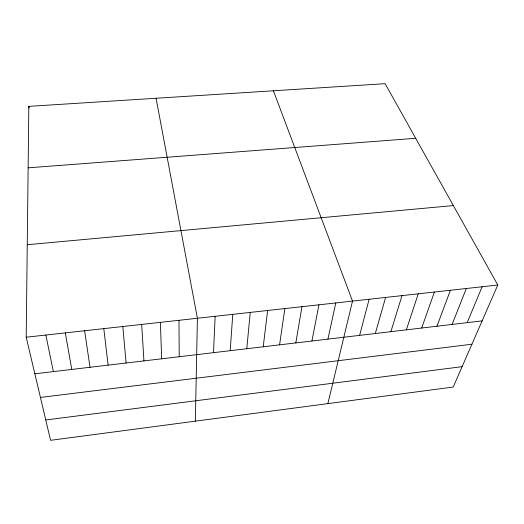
<?xml version="1.0" encoding="UTF-8"?>
<svg xmlns="http://www.w3.org/2000/svg" width="524" height="524" viewBox="0 0 524 524"><rect width="100%" height="100%" fill="white"/><g stroke="black" fill="none" stroke-linecap="round" stroke-linejoin="round"><path stroke-width="0.79" d="M26.2 337.214L28.827 106.365L385.133 83.676L497.8 285.017L453.214 387.033L50.573 440.324L26.2 337.214L497.8 285.017M195.347 421.158L197.404 318.264L156.073 98.263M213.491 352.672L215.154 316.3M230.187 350.694L232.774 314.348M246.765 348.729L250.262 312.415M263.231 346.783L267.62 310.49M279.574 344.851L284.853 308.584M295.811 342.925L301.955 306.691M311.931 341.019L318.933 304.811M327.939 339.126L335.786 302.944M327.886 403.618L352.521 301.097L273.417 90.79M359.621 335.373L369.132 299.256M375.302 333.519L385.618 297.429M390.878 331.672L401.993 295.621M406.342 329.845L418.244 293.82M421.709 328.024L434.383 292.032M436.964 326.223L450.411 290.257M452.12 324.428L466.314 288.501M467.172 322.646L482.113 286.752M45.765 419.979L462.116 366.662M40.433 397.434L471.921 344.222M34.853 373.809L482.126 320.878M27.255 244.728L453.352 205.585M28.132 167.837L415.702 138.303M45.83 335.039L53.376 371.621M65.303 332.884L71.762 369.446M28.827 106.365L29.108 107.97M84.626 330.749L90.01 367.285M103.791 328.627L108.121 365.143M122.812 326.518L126.094 363.014M141.677 324.435L143.936 360.898M160.396 322.358L161.647 358.802M178.972 320.302L179.228 356.726"/></g></svg>
